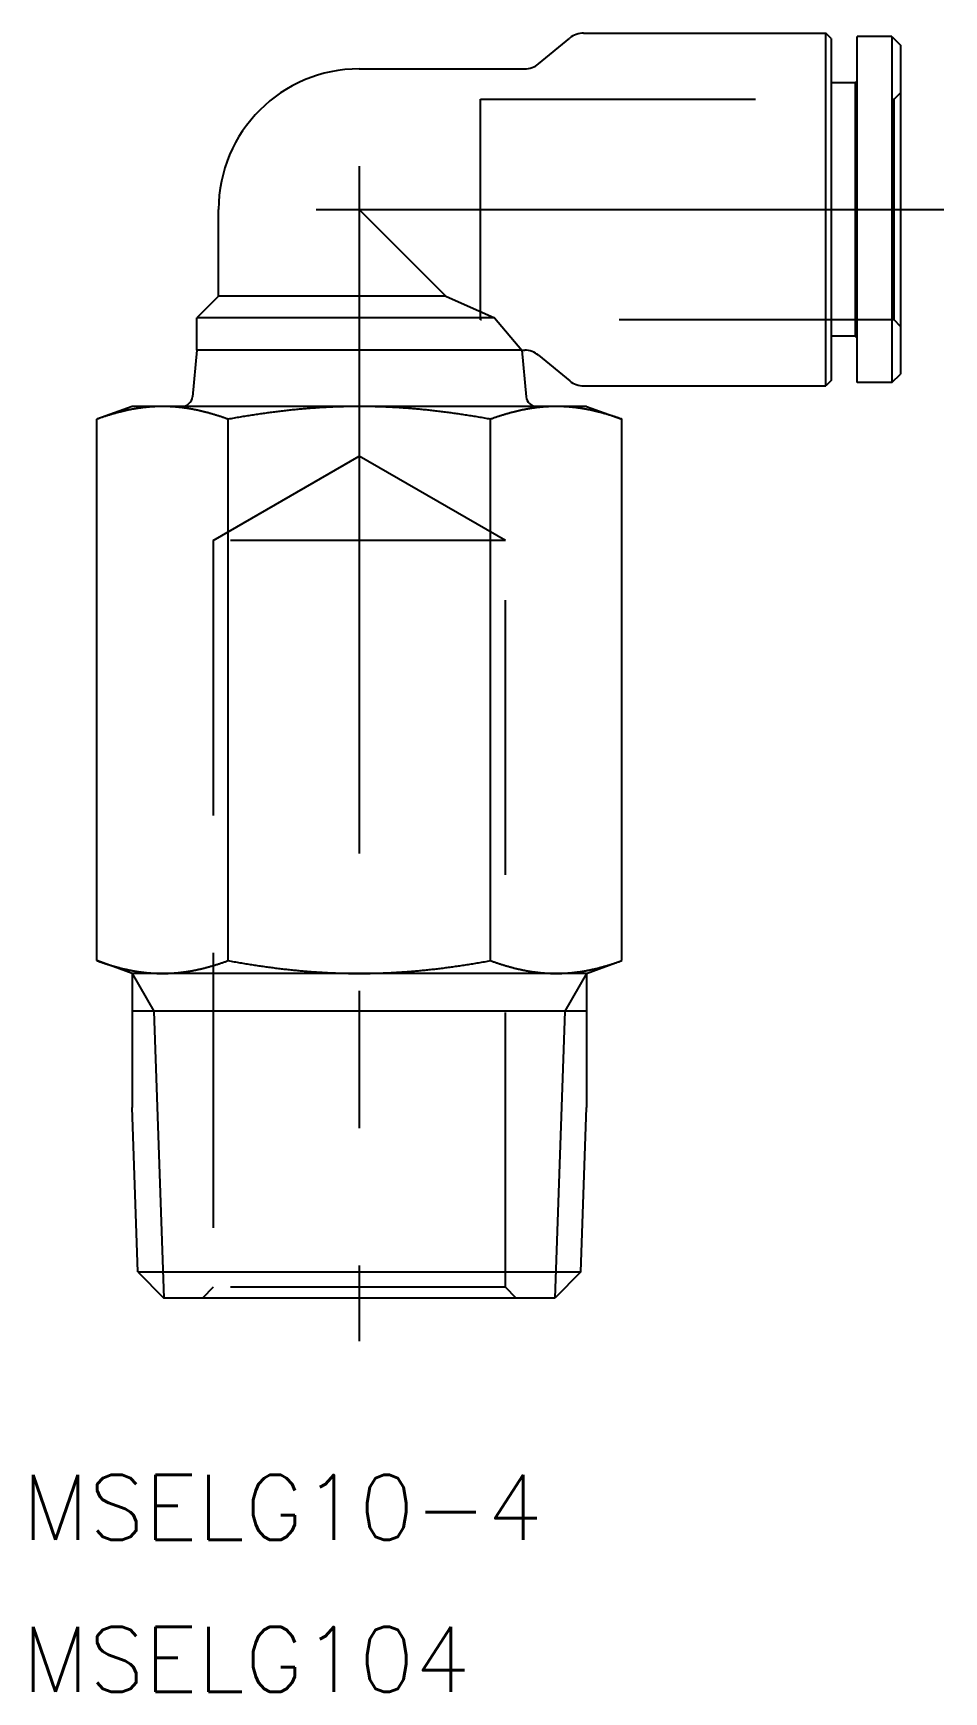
# Model space of a CAD drawing. Extents: x -15.1 to 71, y -18.2 to 60.5.
# Drawn here: x -15.1 to 27, y -18.2 to 58.5 of the extents above; entities that cross this region are included whole.
import ezdxf

# ---------------------------------------------------------------- set-up
doc = ezdxf.new("R2010")
doc.units = 0
doc.linetypes.add('CENTER', pattern=[50.8, 31.75, -6.35, 6.35, -6.35])
doc.linetypes.add('DASHED', pattern=[19.05, 12.7, -6.35])
doc.layers.get('0').update_dxf_attribs({"linetype": 'CONTINUOUS'})
doc.layers.add('CENTER', color=1, linetype='CENTER')
doc.styles.get("Standard").update_dxf_attribs({"font": 'txt.shx', "height": 3, "bigfont": 'bigfont.shx'})

msp = doc.modelspace()

# ---------------------------------------------------------------- linework, layer by layer
at = {"color": 7, "linetype": 'CONTINUOUS'}
for p, q in [((10.35926, 58.45), (21.55, 58.45)), ((21.55, 42.15), (21.55, 58.45)), ((21.8, 58.2), (21.55, 58.45)), ((23, 42.3), (23, 58.3)), ((24.6, 58.3), (23, 58.3)), ((24.6, 58.3), (24.6, 42.3)), ((24.6, 58.3), (25, 57.9)), ((8.277123, 57.028627), (9.722877, 58.221373)), ((21.8, 58.2), (21.8, 42.4)), ((25, 57.9), (25, 42.7)), ((0, 56.8), (7.64074, 56.8)), ((22.9, 56.15), (21.8, 56.15)), ((22.9, 56.15), (23, 56.25)), ((22.9, 56.15), (22.9, 44.45)), ((-6.5, 46.3), (-6.5, 50.3)), ((4, 46.3), (0, 50.3)), ((-6.5, 46.3), (-7.5, 45.3)), ((4, 46.3), (-6.5, 46.3)), ((4, 46.3), (6.244998, 45.3)), ((6.244998, 45.3), (-7.5, 45.3)), ((-7.5, 43.8), (-7.5, 45.3)), ((6.244998, 45.3), (7.5, 43.8)), ((-7.5, 43.8), (-7.706525, 41.652144)), ((7.5, 43.8), (-7.5, 43.8)), ((7.5, 43.8), (7.706525, 41.652144)), ((7.5, 43.8), (7.64074, 43.8)), ((22.9, 44.45), (21.8, 44.45)), ((22.9, 44.45), (23, 44.35)), ((8.277123, 43.571373), (9.722877, 42.378627)), ((21.8, 42.4), (21.55, 42.15)), ((24.6, 42.3), (23, 42.3)), ((24.6, 42.3), (25, 42.7)), ((10.35926, 42.15), (21.55, 42.15)), ((-10.5, 41.2), (-12.124356, 40.608783)), ((10.5, 41.2), (-10.5, 41.2)), ((10.5, 41.2), (12.124356, 40.608783)), ((-12.124356, 15.591217), (-12.124356, 40.608783)), ((-6.062178, 15.591217), (-6.062178, 40.608783)), ((6.062178, 15.591217), (6.062178, 40.608783)), ((12.124356, 15.591217), (12.124356, 40.608783)), ((-10.5, 15), (-12.124356, 15.591217)), ((10.5, 15), (12.124356, 15.591217)), ((10.5, 15), (-10.5, 15)), ((-10.5, 15), (-10.5, 8.804316)), ((10.5, 15), (10.5, 8.804316)), ((10.5, 13.256655), (-10.5, 13.256655)), ((-10.234593, 1.204046), (-10.5, 8.804316)), ((10.234593, 1.204046), (10.5, 8.804316)), ((-10.234593, 1.204046), (10.234593, 1.204046)), ((-10.234593, 1.204046), (-9.030547, 0)), ((10.234593, 1.204046), (9.030547, 0)), ((9.030547, 0), (-9.030547, 0))]:
    msp.add_line(p, q, dxfattribs=at)
at = {"color": 3, "linetype": 'DASHED'}
for p, q in [((5.6, 55.4), (24.7, 55.4)), ((5.6, 45.2), (5.6, 55.4)), ((24.7, 55.4), (25, 55.7)), ((24.7, 45.2), (24.7, 55.4)), ((24.7, 45.2), (5.6, 45.2)), ((25, 44.9), (24.7, 45.2)), ((-6.75, 35), (0, 38.897114)), ((6.75, 35), (0, 38.897114)), ((-6.75, 35), (-6.75, 0.5)), ((6.75, 35), (-6.75, 35)), ((6.75, 0.5), (6.75, 35)), ((-6.75, 0.5), (-7.25, 0)), ((6.75, 0.5), (-6.75, 0.5)), ((7.25, 0), (6.75, 0.5))]:
    msp.add_line(p, q, dxfattribs=at)
at = {"color": 3, "linetype": 'CONTINUOUS'}
for p, q in [((-10.5, 15), (-9.493479, 13.256655)), ((10.5, 15), (9.493479, 13.256655)), ((-9.493479, 13.256655), (-9.030547, 0)), ((9.493479, 13.256655), (9.030547, 0))]:
    msp.add_line(p, q, dxfattribs=at)
at = {"color": 7}
for points in [[(-9.09327, 41.2, 0), (-9.12439, 41.1999, 0), (-9.15548, 41.1997, 0), (-9.18654, 41.1994, 0), (-9.21757, 41.1989, 0), (-9.24858, 41.1983, 0), (-9.27956, 41.1976, 0), (-9.31051, 41.1967, 0), (-9.34145, 41.1957, 0), (-9.37236, 41.1946, 0), (-9.40326, 41.1933, 0), (-9.43413, 41.192, 0), (-9.46499, 41.1904, 0), (-9.49584, 41.1888, 0), (-9.52668, 41.187, 0), (-9.5575, 41.1851, 0), (-9.58832, 41.183, 0), (-9.61912, 41.1809, 0), (-9.64992, 41.1786, 0), (-9.68072, 41.1761, 0), (-9.71151, 41.1736, 0), (-9.7423, 41.1709, 0), (-9.7731, 41.1681, 0), (-9.80389, 41.1651, 0), (-9.83469, 41.1621, 0), (-9.86549, 41.1589, 0), (-9.89629, 41.1556, 0), (-9.92711, 41.1521, 0), (-9.95793, 41.1485, 0), (-9.98877, 41.1448, 0), (-10.0196, 41.141, 0), (-10.0505, 41.137, 0), (-10.0814, 41.1329, 0), (-10.1122, 41.1287, 0), (-10.1432, 41.1243, 0), (-10.1741, 41.1199, 0), (-10.205, 41.1152, 0), (-10.236, 41.1105, 0), (-10.267, 41.1057, 0), (-10.298, 41.1007, 0), (-10.3291, 41.0955, 0), (-10.3602, 41.0903, 0), (-10.3913, 41.0849, 0), (-10.4224, 41.0794, 0), (-10.4536, 41.0738, 0), (-10.4848, 41.068, 0), (-10.5161, 41.0621, 0), (-10.5474, 41.0561, 0), (-10.5787, 41.05, 0), (-10.61, 41.0437, 0), (-10.6415, 41.0373, 0), (-10.6729, 41.0308, 0), (-10.7044, 41.0241, 0), (-10.736, 41.0173, 0), (-10.7675, 41.0104, 0), (-10.7992, 41.0033, 0), (-10.8309, 40.9961, 0), (-10.8626, 40.9888, 0), (-10.8944, 40.9813, 0), (-10.9263, 40.9738, 0), (-10.9582, 40.966, 0), (-10.9902, 40.9582, 0), (-11.0222, 40.9502, 0), (-11.0543, 40.9421, 0), (-11.0865, 40.9338, 0), (-11.1187, 40.9254, 0), (-11.151, 40.9169, 0), (-11.1834, 40.9083, 0), (-11.2158, 40.8995, 0), (-11.2483, 40.8905, 0), (-11.2809, 40.8815, 0), (-11.3136, 40.8723, 0), (-11.3463, 40.8629, 0), (-11.3791, 40.8535, 0), (-11.412, 40.8438, 0), (-11.445, 40.8341, 0), (-11.478, 40.8242, 0), (-11.5112, 40.8142, 0), (-11.5444, 40.804, 0), (-11.5777, 40.7937, 0), (-11.6112, 40.7832, 0), (-11.6447, 40.7726, 0), (-11.6783, 40.7619, 0), (-11.7119, 40.751, 0), (-11.7457, 40.7399, 0), (-11.7796, 40.7288, 0), (-11.8136, 40.7174, 0), (-11.8477, 40.706, 0), (-11.8819, 40.6943, 0), (-11.9162, 40.6826, 0), (-11.9506, 40.6706, 0), (-11.9851, 40.6586, 0), (-12.0198, 40.6464, 0), (-12.0545, 40.634, 0), (-12.0894, 40.6215, 0), (-12.1244, 40.6088, 0)], [(-6.06218, 40.6088, 0), (-6.09716, 40.6215, 0), (-6.13202, 40.634, 0), (-6.16677, 40.6464, 0), (-6.2014, 40.6586, 0), (-6.23592, 40.6706, 0), (-6.27033, 40.6826, 0), (-6.30463, 40.6943, 0), (-6.33883, 40.706, 0), (-6.37292, 40.7174, 0), (-6.40691, 40.7288, 0), (-6.4408, 40.7399, 0), (-6.47459, 40.751, 0), (-6.50828, 40.7619, 0), (-6.54188, 40.7726, 0), (-6.57538, 40.7832, 0), (-6.60879, 40.7937, 0), (-6.64211, 40.804, 0), (-6.67534, 40.8142, 0), (-6.70848, 40.8242, 0), (-6.74154, 40.8341, 0), (-6.77452, 40.8438, 0), (-6.80741, 40.8535, 0), (-6.84022, 40.8629, 0), (-6.87296, 40.8723, 0), (-6.90562, 40.8815, 0), (-6.9382, 40.8905, 0), (-6.97071, 40.8995, 0), (-7.00314, 40.9083, 0), (-7.03551, 40.9169, 0), (-7.06781, 40.9254, 0), (-7.10004, 40.9338, 0), (-7.1322, 40.9421, 0), (-7.1643, 40.9502, 0), (-7.19634, 40.9582, 0), (-7.22832, 40.966, 0), (-7.26024, 40.9738, 0), (-7.29209, 40.9813, 0), (-7.3239, 40.9888, 0), (-7.35565, 40.9961, 0), (-7.38734, 41.0033, 0), (-7.41899, 41.0104, 0), (-7.45058, 41.0173, 0), (-7.48213, 41.0241, 0), (-7.51362, 41.0308, 0), (-7.54508, 41.0373, 0), (-7.57649, 41.0437, 0), (-7.60785, 41.05, 0), (-7.63918, 41.0561, 0), (-7.67046, 41.0621, 0), (-7.70171, 41.068, 0), (-7.73292, 41.0738, 0), (-7.7641, 41.0794, 0), (-7.79525, 41.0849, 0), (-7.82636, 41.0903, 0), (-7.85744, 41.0955, 0), (-7.88849, 41.1007, 0), (-7.91952, 41.1057, 0), (-7.95052, 41.1105, 0), (-7.98149, 41.1152, 0), (-8.01244, 41.1199, 0), (-8.04338, 41.1243, 0), (-8.07429, 41.1287, 0), (-8.10518, 41.1329, 0), (-8.13606, 41.137, 0), (-8.16692, 41.141, 0), (-8.19776, 41.1448, 0), (-8.2286, 41.1485, 0), (-8.25942, 41.1521, 0), (-8.29024, 41.1556, 0), (-8.32105, 41.1589, 0), (-8.35185, 41.1621, 0), (-8.38264, 41.1651, 0), (-8.41344, 41.1681, 0), (-8.44423, 41.1709, 0), (-8.47502, 41.1736, 0), (-8.50581, 41.1761, 0), (-8.53661, 41.1786, 0), (-8.56741, 41.1809, 0), (-8.59822, 41.183, 0), (-8.62903, 41.1851, 0), (-8.65986, 41.187, 0), (-8.69069, 41.1888, 0), (-8.72154, 41.1904, 0), (-8.7524, 41.192, 0), (-8.78328, 41.1933, 0), (-8.81417, 41.1946, 0), (-8.84509, 41.1957, 0), (-8.87602, 41.1967, 0), (-8.90698, 41.1976, 0), (-8.93796, 41.1983, 0), (-8.96896, 41.1989, 0), (-8.99999, 41.1994, 0), (-9.03105, 41.1997, 0), (-9.06214, 41.1999, 0), (-9.09327, 41.2, 0)], [(0, 41.2, 0), (-0.062246, 41.1999, 0), (-0.124428, 41.1997, 0), (-0.186549, 41.1994, 0), (-0.248613, 41.1989, 0), (-0.310623, 41.1983, 0), (-0.372582, 41.1976, 0), (-0.434494, 41.1967, 0), (-0.496361, 41.1957, 0), (-0.558188, 41.1946, 0), (-0.619977, 41.1933, 0), (-0.681731, 41.192, 0), (-0.743454, 41.1904, 0), (-0.805149, 41.1888, 0), (-0.866819, 41.187, 0), (-0.928467, 41.1851, 0), (-0.990097, 41.183, 0), (-1.05171, 41.1809, 0), (-1.11331, 41.1786, 0), (-1.17491, 41.1761, 0), (-1.23649, 41.1736, 0), (-1.29808, 41.1709, 0), (-1.35966, 41.1681, 0), (-1.42125, 41.1651, 0), (-1.48284, 41.1621, 0), (-1.54444, 41.1589, 0), (-1.60606, 41.1556, 0), (-1.66769, 41.1521, 0), (-1.72933, 41.1485, 0), (-1.791, 41.1448, 0), (-1.8527, 41.141, 0), (-1.91442, 41.137, 0), (-1.97617, 41.1329, 0), (-2.03796, 41.1287, 0), (-2.09978, 41.1243, 0), (-2.16164, 41.1199, 0), (-2.22355, 41.1152, 0), (-2.2855, 41.1105, 0), (-2.3475, 41.1057, 0), (-2.40955, 41.1007, 0), (-2.47166, 41.0955, 0), (-2.53382, 41.0903, 0), (-2.59604, 41.0849, 0), (-2.65833, 41.0794, 0), (-2.72068, 41.0738, 0), (-2.78311, 41.068, 0), (-2.8456, 41.0621, 0), (-2.90818, 41.0561, 0), (-2.97083, 41.05, 0), (-3.03356, 41.0437, 0), (-3.09638, 41.0373, 0), (-3.15929, 41.0308, 0), (-3.22228, 41.0241, 0), (-3.28537, 41.0173, 0), (-3.34856, 41.0104, 0), (-3.41185, 41.0033, 0), (-3.47524, 40.9961, 0), (-3.53874, 40.9888, 0), (-3.60234, 40.9813, 0), (-3.66606, 40.9738, 0), (-3.7299, 40.966, 0), (-3.79385, 40.9582, 0), (-3.85793, 40.9502, 0), (-3.92213, 40.9421, 0), (-3.98646, 40.9338, 0), (-4.05092, 40.9254, 0), (-4.11551, 40.9169, 0), (-4.18024, 40.9083, 0), (-4.24512, 40.8995, 0), (-4.31013, 40.8905, 0), (-4.3753, 40.8815, 0), (-4.44061, 40.8723, 0), (-4.50608, 40.8629, 0), (-4.57171, 40.8535, 0), (-4.6375, 40.8438, 0), (-4.70345, 40.8341, 0), (-4.76957, 40.8242, 0), (-4.83586, 40.8142, 0), (-4.90232, 40.804, 0), (-4.96896, 40.7937, 0), (-5.03578, 40.7832, 0), (-5.10278, 40.7726, 0), (-5.16998, 40.7619, 0), (-5.23736, 40.751, 0), (-5.30494, 40.7399, 0), (-5.37271, 40.7288, 0), (-5.44069, 40.7174, 0), (-5.50888, 40.706, 0), (-5.57727, 40.6943, 0), (-5.64587, 40.6826, 0), (-5.7147, 40.6706, 0), (-5.78374, 40.6586, 0), (-5.853, 40.6464, 0), (-5.9225, 40.634, 0), (-5.99222, 40.6215, 0), (-6.06218, 40.6088, 0)], [(6.06218, 40.6088, 0), (5.99222, 40.6215, 0), (5.9225, 40.634, 0), (5.853, 40.6464, 0), (5.78374, 40.6586, 0), (5.7147, 40.6706, 0), (5.64587, 40.6826, 0), (5.57727, 40.6943, 0), (5.50888, 40.706, 0), (5.44069, 40.7174, 0), (5.37271, 40.7288, 0), (5.30494, 40.7399, 0), (5.23736, 40.751, 0), (5.16998, 40.7619, 0), (5.10278, 40.7726, 0), (5.03578, 40.7832, 0), (4.96896, 40.7937, 0), (4.90232, 40.804, 0), (4.83586, 40.8142, 0), (4.76957, 40.8242, 0), (4.70345, 40.8341, 0), (4.6375, 40.8438, 0), (4.57171, 40.8535, 0), (4.50608, 40.8629, 0), (4.44061, 40.8723, 0), (4.3753, 40.8815, 0), (4.31013, 40.8905, 0), (4.24512, 40.8995, 0), (4.18024, 40.9083, 0), (4.11551, 40.9169, 0), (4.05092, 40.9254, 0), (3.98646, 40.9338, 0), (3.92213, 40.9421, 0), (3.85793, 40.9502, 0), (3.79385, 40.9582, 0), (3.7299, 40.966, 0), (3.66606, 40.9738, 0), (3.60234, 40.9813, 0), (3.53874, 40.9888, 0), (3.47524, 40.9961, 0), (3.41185, 41.0033, 0), (3.34856, 41.0104, 0), (3.28537, 41.0173, 0), (3.22228, 41.0241, 0), (3.15929, 41.0308, 0), (3.09638, 41.0373, 0), (3.03356, 41.0437, 0), (2.97083, 41.05, 0), (2.90818, 41.0561, 0), (2.8456, 41.0621, 0), (2.78311, 41.068, 0), (2.72068, 41.0738, 0), (2.65833, 41.0794, 0), (2.59604, 41.0849, 0), (2.53382, 41.0903, 0), (2.47166, 41.0955, 0), (2.40955, 41.1007, 0), (2.3475, 41.1057, 0), (2.2855, 41.1105, 0), (2.22355, 41.1152, 0), (2.16164, 41.1199, 0), (2.09978, 41.1243, 0), (2.03796, 41.1287, 0), (1.97617, 41.1329, 0), (1.91442, 41.137, 0), (1.8527, 41.141, 0), (1.791, 41.1448, 0), (1.72933, 41.1485, 0), (1.66769, 41.1521, 0), (1.60606, 41.1556, 0), (1.54444, 41.1589, 0), (1.48284, 41.1621, 0), (1.42125, 41.1651, 0), (1.35966, 41.1681, 0), (1.29808, 41.1709, 0), (1.23649, 41.1736, 0), (1.17491, 41.1761, 0), (1.11331, 41.1786, 0), (1.05171, 41.1809, 0), (0.990097, 41.183, 0), (0.928467, 41.1851, 0), (0.866819, 41.187, 0), (0.805149, 41.1888, 0), (0.743454, 41.1904, 0), (0.681731, 41.192, 0), (0.619977, 41.1933, 0), (0.558188, 41.1946, 0), (0.496361, 41.1957, 0), (0.434494, 41.1967, 0), (0.372582, 41.1976, 0), (0.310623, 41.1983, 0), (0.248613, 41.1989, 0), (0.186549, 41.1994, 0), (0.124428, 41.1997, 0), (0.062246, 41.1999, 0), (0, 41.2, 0)], [(9.09327, 41.2, 0), (9.06214, 41.1999, 0), (9.03105, 41.1997, 0), (8.99999, 41.1994, 0), (8.96896, 41.1989, 0), (8.93796, 41.1983, 0), (8.90698, 41.1976, 0), (8.87602, 41.1967, 0), (8.84509, 41.1957, 0), (8.81417, 41.1946, 0), (8.78328, 41.1933, 0), (8.7524, 41.192, 0), (8.72154, 41.1904, 0), (8.69069, 41.1888, 0), (8.65986, 41.187, 0), (8.62903, 41.1851, 0), (8.59822, 41.183, 0), (8.56741, 41.1809, 0), (8.53661, 41.1786, 0), (8.50581, 41.1761, 0), (8.47502, 41.1736, 0), (8.44423, 41.1709, 0), (8.41344, 41.1681, 0), (8.38264, 41.1651, 0), (8.35185, 41.1621, 0), (8.32105, 41.1589, 0), (8.29024, 41.1556, 0), (8.25942, 41.1521, 0), (8.2286, 41.1485, 0), (8.19776, 41.1448, 0), (8.16692, 41.141, 0), (8.13606, 41.137, 0), (8.10518, 41.1329, 0), (8.07429, 41.1287, 0), (8.04338, 41.1243, 0), (8.01244, 41.1199, 0), (7.98149, 41.1152, 0), (7.95052, 41.1105, 0), (7.91952, 41.1057, 0), (7.88849, 41.1007, 0), (7.85744, 41.0955, 0), (7.82636, 41.0903, 0), (7.79525, 41.0849, 0), (7.7641, 41.0794, 0), (7.73292, 41.0738, 0), (7.70171, 41.068, 0), (7.67046, 41.0621, 0), (7.63918, 41.0561, 0), (7.60785, 41.05, 0), (7.57649, 41.0437, 0), (7.54508, 41.0373, 0), (7.51362, 41.0308, 0), (7.48213, 41.0241, 0), (7.45058, 41.0173, 0), (7.41899, 41.0104, 0), (7.38734, 41.0033, 0), (7.35565, 40.9961, 0), (7.3239, 40.9888, 0), (7.29209, 40.9813, 0), (7.26024, 40.9738, 0), (7.22832, 40.966, 0), (7.19634, 40.9582, 0), (7.1643, 40.9502, 0), (7.1322, 40.9421, 0), (7.10004, 40.9338, 0), (7.06781, 40.9254, 0), (7.03551, 40.9169, 0), (7.00314, 40.9083, 0), (6.97071, 40.8995, 0), (6.9382, 40.8905, 0), (6.90562, 40.8815, 0), (6.87296, 40.8723, 0), (6.84022, 40.8629, 0), (6.80741, 40.8535, 0), (6.77452, 40.8438, 0), (6.74154, 40.8341, 0), (6.70848, 40.8242, 0), (6.67534, 40.8142, 0), (6.64211, 40.804, 0), (6.60879, 40.7937, 0), (6.57538, 40.7832, 0), (6.54188, 40.7726, 0), (6.50828, 40.7619, 0), (6.47459, 40.751, 0), (6.4408, 40.7399, 0), (6.40691, 40.7288, 0), (6.37292, 40.7174, 0), (6.33883, 40.706, 0), (6.30463, 40.6943, 0), (6.27033, 40.6826, 0), (6.23592, 40.6706, 0), (6.2014, 40.6586, 0), (6.16677, 40.6464, 0), (6.13202, 40.634, 0), (6.09716, 40.6215, 0), (6.06218, 40.6088, 0)], [(12.1244, 40.6088, 0), (12.0894, 40.6215, 0), (12.0545, 40.634, 0), (12.0198, 40.6464, 0), (11.9851, 40.6586, 0), (11.9506, 40.6706, 0), (11.9162, 40.6826, 0), (11.8819, 40.6943, 0), (11.8477, 40.706, 0), (11.8136, 40.7174, 0), (11.7796, 40.7288, 0), (11.7457, 40.7399, 0), (11.7119, 40.751, 0), (11.6783, 40.7619, 0), (11.6447, 40.7726, 0), (11.6112, 40.7832, 0), (11.5777, 40.7937, 0), (11.5444, 40.804, 0), (11.5112, 40.8142, 0), (11.478, 40.8242, 0), (11.445, 40.8341, 0), (11.412, 40.8438, 0), (11.3791, 40.8535, 0), (11.3463, 40.8629, 0), (11.3136, 40.8723, 0), (11.2809, 40.8815, 0), (11.2483, 40.8905, 0), (11.2158, 40.8995, 0), (11.1834, 40.9083, 0), (11.151, 40.9169, 0), (11.1187, 40.9254, 0), (11.0865, 40.9338, 0), (11.0543, 40.9421, 0), (11.0222, 40.9502, 0), (10.9902, 40.9582, 0), (10.9582, 40.966, 0), (10.9263, 40.9738, 0), (10.8944, 40.9813, 0), (10.8626, 40.9888, 0), (10.8309, 40.9961, 0), (10.7992, 41.0033, 0), (10.7675, 41.0104, 0), (10.736, 41.0173, 0), (10.7044, 41.0241, 0), (10.6729, 41.0308, 0), (10.6415, 41.0373, 0), (10.61, 41.0437, 0), (10.5787, 41.05, 0), (10.5474, 41.0561, 0), (10.5161, 41.0621, 0), (10.4848, 41.068, 0), (10.4536, 41.0738, 0), (10.4224, 41.0794, 0), (10.3913, 41.0849, 0), (10.3602, 41.0903, 0), (10.3291, 41.0955, 0), (10.298, 41.1007, 0), (10.267, 41.1057, 0), (10.236, 41.1105, 0), (10.205, 41.1152, 0), (10.1741, 41.1199, 0), (10.1432, 41.1243, 0), (10.1122, 41.1287, 0), (10.0814, 41.1329, 0), (10.0505, 41.137, 0), (10.0196, 41.141, 0), (9.98877, 41.1448, 0), (9.95793, 41.1485, 0), (9.92711, 41.1521, 0), (9.89629, 41.1556, 0), (9.86549, 41.1589, 0), (9.83469, 41.1621, 0), (9.80389, 41.1651, 0), (9.7731, 41.1681, 0), (9.7423, 41.1709, 0), (9.71151, 41.1736, 0), (9.68072, 41.1761, 0), (9.64992, 41.1786, 0), (9.61912, 41.1809, 0), (9.58832, 41.183, 0), (9.5575, 41.1851, 0), (9.52668, 41.187, 0), (9.49584, 41.1888, 0), (9.46499, 41.1904, 0), (9.43413, 41.192, 0), (9.40326, 41.1933, 0), (9.37236, 41.1946, 0), (9.34145, 41.1957, 0), (9.31051, 41.1967, 0), (9.27956, 41.1976, 0), (9.24858, 41.1983, 0), (9.21757, 41.1989, 0), (9.18654, 41.1994, 0), (9.15548, 41.1997, 0), (9.12439, 41.1999, 0), (9.09327, 41.2, 0)], [(-12.1244, 15.5912, 0), (-12.0896, 15.5786, 0), (-12.055, 15.5662, 0), (-12.0205, 15.5539, 0), (-11.9861, 15.5418, 0), (-11.9518, 15.5298, 0), (-11.9176, 15.5179, 0), (-11.8835, 15.5062, 0), (-11.8495, 15.4947, 0), (-11.8156, 15.4832, 0), (-11.7818, 15.472, 0), (-11.7481, 15.4608, 0), (-11.7145, 15.4499, 0), (-11.6809, 15.439, 0), (-11.6475, 15.4283, 0), (-11.6142, 15.4177, 0), (-11.5809, 15.4073, 0), (-11.5477, 15.397, 0), (-11.5146, 15.3869, 0), (-11.4816, 15.3769, 0), (-11.4487, 15.367, 0), (-11.4159, 15.3573, 0), (-11.3831, 15.3477, 0), (-11.3504, 15.3382, 0), (-11.3178, 15.3289, 0), (-11.2852, 15.3197, 0), (-11.2527, 15.3107, 0), (-11.2203, 15.3017, 0), (-11.188, 15.293, 0), (-11.1557, 15.2843, 0), (-11.1235, 15.2758, 0), (-11.0913, 15.2674, 0), (-11.0592, 15.2592, 0), (-11.0272, 15.251, 0), (-10.9952, 15.243, 0), (-10.9633, 15.2352, 0), (-10.9314, 15.2275, 0), (-10.8996, 15.2199, 0), (-10.8678, 15.2124, 0), (-10.8361, 15.2051, 0), (-10.8044, 15.1979, 0), (-10.7728, 15.1908, 0), (-10.7412, 15.1839, 0), (-10.7097, 15.177, 0), (-10.6782, 15.1704, 0), (-10.6468, 15.1638, 0), (-10.6154, 15.1574, 0), (-10.584, 15.1511, 0), (-10.5527, 15.1449, 0), (-10.5214, 15.1389, 0), (-10.4901, 15.133, 0), (-10.4589, 15.1272, 0), (-10.4277, 15.1215, 0), (-10.3965, 15.116, 0), (-10.3654, 15.1106, 0), (-10.3342, 15.1053, 0), (-10.3031, 15.1002, 0), (-10.2721, 15.0952, 0), (-10.241, 15.0903, 0), (-10.21, 15.0855, 0), (-10.179, 15.0809, 0), (-10.148, 15.0764, 0), (-10.117, 15.072, 0), (-10.086, 15.0677, 0), (-10.0551, 15.0636, 0), (-10.0242, 15.0596, 0), (-9.99322, 15.0557, 0), (-9.96229, 15.052, 0), (-9.93138, 15.0484, 0), (-9.90046, 15.0449, 0), (-9.86955, 15.0416, 0), (-9.83864, 15.0383, 0), (-9.80773, 15.0352, 0), (-9.77683, 15.0323, 0), (-9.74591, 15.0294, 0), (-9.715, 15.0267, 0), (-9.68407, 15.0241, 0), (-9.65314, 15.0217, 0), (-9.6222, 15.0193, 0), (-9.59125, 15.0172, 0), (-9.56029, 15.0151, 0), (-9.52931, 15.0132, 0), (-9.49832, 15.0114, 0), (-9.46731, 15.0097, 0), (-9.43628, 15.0081, 0), (-9.40524, 15.0067, 0), (-9.37417, 15.0055, 0), (-9.34307, 15.0043, 0), (-9.31195, 15.0033, 0), (-9.28081, 15.0024, 0), (-9.24963, 15.0017, 0), (-9.21843, 15.0011, 0), (-9.18719, 15.0006, 0), (-9.15592, 15.0003, 0), (-9.12461, 15.0001, 0), (-9.09327, 15, 0)], [(-9.09327, 15, 0), (-9.06192, 15.0001, 0), (-9.03062, 15.0003, 0), (-8.99934, 15.0006, 0), (-8.96811, 15.0011, 0), (-8.9369, 15.0017, 0), (-8.90573, 15.0024, 0), (-8.87458, 15.0033, 0), (-8.84346, 15.0043, 0), (-8.81237, 15.0055, 0), (-8.7813, 15.0067, 0), (-8.75025, 15.0081, 0), (-8.71922, 15.0097, 0), (-8.68821, 15.0114, 0), (-8.65722, 15.0132, 0), (-8.62624, 15.0151, 0), (-8.59528, 15.0172, 0), (-8.56433, 15.0193, 0), (-8.53339, 15.0217, 0), (-8.50246, 15.0241, 0), (-8.47154, 15.0267, 0), (-8.44062, 15.0294, 0), (-8.40971, 15.0323, 0), (-8.3788, 15.0352, 0), (-8.34789, 15.0383, 0), (-8.31698, 15.0416, 0), (-8.28607, 15.0449, 0), (-8.25516, 15.0484, 0), (-8.22424, 15.052, 0), (-8.19332, 15.0557, 0), (-8.16238, 15.0596, 0), (-8.13144, 15.0636, 0), (-8.10049, 15.0677, 0), (-8.06952, 15.072, 0), (-8.03854, 15.0764, 0), (-8.00755, 15.0809, 0), (-7.97654, 15.0855, 0), (-7.94551, 15.0903, 0), (-7.91446, 15.0952, 0), (-7.88339, 15.1002, 0), (-7.85229, 15.1053, 0), (-7.82117, 15.1106, 0), (-7.79003, 15.116, 0), (-7.75886, 15.1215, 0), (-7.72765, 15.1272, 0), (-7.69642, 15.133, 0), (-7.66516, 15.1389, 0), (-7.63386, 15.1449, 0), (-7.60253, 15.1511, 0), (-7.57116, 15.1574, 0), (-7.53976, 15.1638, 0), (-7.50831, 15.1704, 0), (-7.47682, 15.177, 0), (-7.44529, 15.1839, 0), (-7.41372, 15.1908, 0), (-7.3821, 15.1979, 0), (-7.35044, 15.2051, 0), (-7.31872, 15.2124, 0), (-7.28696, 15.2199, 0), (-7.25514, 15.2275, 0), (-7.22327, 15.2352, 0), (-7.19135, 15.243, 0), (-7.15937, 15.251, 0), (-7.12733, 15.2592, 0), (-7.09524, 15.2674, 0), (-7.06308, 15.2758, 0), (-7.03086, 15.2843, 0), (-6.99858, 15.293, 0), (-6.96623, 15.3017, 0), (-6.93381, 15.3107, 0), (-6.90133, 15.3197, 0), (-6.86877, 15.3289, 0), (-6.83615, 15.3382, 0), (-6.80345, 15.3477, 0), (-6.77067, 15.3573, 0), (-6.73782, 15.367, 0), (-6.70489, 15.3769, 0), (-6.67188, 15.3869, 0), (-6.63879, 15.397, 0), (-6.60562, 15.4073, 0), (-6.57236, 15.4177, 0), (-6.53902, 15.4283, 0), (-6.50559, 15.439, 0), (-6.47206, 15.4499, 0), (-6.43845, 15.4608, 0), (-6.40474, 15.472, 0), (-6.37094, 15.4832, 0), (-6.33705, 15.4947, 0), (-6.30305, 15.5062, 0), (-6.26895, 15.5179, 0), (-6.23476, 15.5298, 0), (-6.20045, 15.5418, 0), (-6.16605, 15.5539, 0), (-6.13153, 15.5662, 0), (-6.09691, 15.5786, 0), (-6.06218, 15.5912, 0)], [(-6.06218, 15.5912, 0), (-5.99271, 15.5786, 0), (-5.92347, 15.5662, 0), (-5.85444, 15.5539, 0), (-5.78563, 15.5418, 0), (-5.71702, 15.5298, 0), (-5.64863, 15.5179, 0), (-5.58044, 15.5062, 0), (-5.51244, 15.4947, 0), (-5.44465, 15.4832, 0), (-5.37705, 15.472, 0), (-5.30963, 15.4608, 0), (-5.24241, 15.4499, 0), (-5.17536, 15.439, 0), (-5.1085, 15.4283, 0), (-5.04181, 15.4177, 0), (-4.97529, 15.4073, 0), (-4.90894, 15.397, 0), (-4.84276, 15.3869, 0), (-4.77675, 15.3769, 0), (-4.71089, 15.367, 0), (-4.64519, 15.3573, 0), (-4.57964, 15.3477, 0), (-4.51424, 15.3382, 0), (-4.44899, 15.3289, 0), (-4.38388, 15.3197, 0), (-4.31891, 15.3107, 0), (-4.25408, 15.3017, 0), (-4.18938, 15.293, 0), (-4.12481, 15.2843, 0), (-4.06038, 15.2758, 0), (-3.99606, 15.2674, 0), (-3.93187, 15.2592, 0), (-3.86779, 15.251, 0), (-3.80384, 15.243, 0), (-3.73999, 15.2352, 0), (-3.67625, 15.2275, 0), (-3.61262, 15.2199, 0), (-3.54909, 15.2124, 0), (-3.48566, 15.2051, 0), (-3.42233, 15.1979, 0), (-3.35909, 15.1908, 0), (-3.29595, 15.1839, 0), (-3.23289, 15.177, 0), (-3.16992, 15.1704, 0), (-3.10702, 15.1638, 0), (-3.04421, 15.1574, 0), (-2.98147, 15.1511, 0), (-2.91881, 15.1449, 0), (-2.85622, 15.1389, 0), (-2.79369, 15.133, 0), (-2.73122, 15.1272, 0), (-2.66882, 15.1215, 0), (-2.60648, 15.116, 0), (-2.54419, 15.1106, 0), (-2.48195, 15.1053, 0), (-2.41976, 15.1002, 0), (-2.35762, 15.0952, 0), (-2.29552, 15.0903, 0), (-2.23346, 15.0855, 0), (-2.17143, 15.0809, 0), (-2.10945, 15.0764, 0), (-2.04749, 15.072, 0), (-1.98556, 15.0677, 0), (-1.92365, 15.0636, 0), (-1.86177, 15.0596, 0), (-1.7999, 15.0557, 0), (-1.73805, 15.052, 0), (-1.67622, 15.0484, 0), (-1.61439, 15.0449, 0), (-1.55257, 15.0416, 0), (-1.49075, 15.0383, 0), (-1.42894, 15.0352, 0), (-1.36712, 15.0323, 0), (-1.30529, 15.0294, 0), (-1.24346, 15.0267, 0), (-1.18161, 15.0241, 0), (-1.11975, 15.0217, 0), (-1.05787, 15.0193, 0), (-0.995973, 15.0172, 0), (-0.934048, 15.0151, 0), (-0.872095, 15.0132, 0), (-0.81011, 15.0114, 0), (-0.748092, 15.0097, 0), (-0.686036, 15.0081, 0), (-0.623939, 15.0067, 0), (-0.561799, 15.0055, 0), (-0.499611, 15.0043, 0), (-0.437372, 15.0033, 0), (-0.375079, 15.0024, 0), (-0.312729, 15.0017, 0), (-0.250318, 15.0011, 0), (-0.187844, 15.0006, 0), (-0.125301, 15.0003, 0), (-0.062688, 15.0001, 0), (0, 15, 0)], [(0, 15, 0), (0.062688, 15.0001, 0), (0.125301, 15.0003, 0), (0.187844, 15.0006, 0), (0.250318, 15.0011, 0), (0.312729, 15.0017, 0), (0.375079, 15.0024, 0), (0.437372, 15.0033, 0), (0.499611, 15.0043, 0), (0.561799, 15.0055, 0), (0.623939, 15.0067, 0), (0.686036, 15.0081, 0), (0.748092, 15.0097, 0), (0.81011, 15.0114, 0), (0.872095, 15.0132, 0), (0.934048, 15.0151, 0), (0.995973, 15.0172, 0), (1.05787, 15.0193, 0), (1.11975, 15.0217, 0), (1.18161, 15.0241, 0), (1.24346, 15.0267, 0), (1.30529, 15.0294, 0), (1.36712, 15.0323, 0), (1.42894, 15.0352, 0), (1.49075, 15.0383, 0), (1.55257, 15.0416, 0), (1.61439, 15.0449, 0), (1.67622, 15.0484, 0), (1.73805, 15.052, 0), (1.7999, 15.0557, 0), (1.86177, 15.0596, 0), (1.92365, 15.0636, 0), (1.98556, 15.0677, 0), (2.04749, 15.072, 0), (2.10945, 15.0764, 0), (2.17143, 15.0809, 0), (2.23346, 15.0855, 0), (2.29552, 15.0903, 0), (2.35762, 15.0952, 0), (2.41976, 15.1002, 0), (2.48195, 15.1053, 0), (2.54419, 15.1106, 0), (2.60648, 15.116, 0), (2.66882, 15.1215, 0), (2.73122, 15.1272, 0), (2.79369, 15.133, 0), (2.85622, 15.1389, 0), (2.91881, 15.1449, 0), (2.98147, 15.1511, 0), (3.04421, 15.1574, 0), (3.10702, 15.1638, 0), (3.16992, 15.1704, 0), (3.23289, 15.177, 0), (3.29595, 15.1839, 0), (3.35909, 15.1908, 0), (3.42233, 15.1979, 0), (3.48566, 15.2051, 0), (3.54909, 15.2124, 0), (3.61262, 15.2199, 0), (3.67625, 15.2275, 0), (3.73999, 15.2352, 0), (3.80384, 15.243, 0), (3.86779, 15.251, 0), (3.93187, 15.2592, 0), (3.99606, 15.2674, 0), (4.06038, 15.2758, 0), (4.12481, 15.2843, 0), (4.18938, 15.293, 0), (4.25408, 15.3017, 0), (4.31891, 15.3107, 0), (4.38388, 15.3197, 0), (4.44899, 15.3289, 0), (4.51424, 15.3382, 0), (4.57964, 15.3477, 0), (4.64519, 15.3573, 0), (4.71089, 15.367, 0), (4.77675, 15.3769, 0), (4.84276, 15.3869, 0), (4.90894, 15.397, 0), (4.97529, 15.4073, 0), (5.04181, 15.4177, 0), (5.1085, 15.4283, 0), (5.17536, 15.439, 0), (5.24241, 15.4499, 0), (5.30963, 15.4608, 0), (5.37705, 15.472, 0), (5.44465, 15.4832, 0), (5.51244, 15.4947, 0), (5.58044, 15.5062, 0), (5.64863, 15.5179, 0), (5.71702, 15.5298, 0), (5.78563, 15.5418, 0), (5.85444, 15.5539, 0), (5.92347, 15.5662, 0), (5.99271, 15.5786, 0), (6.06218, 15.5912, 0)], [(6.06218, 15.5912, 0), (6.09691, 15.5786, 0), (6.13153, 15.5662, 0), (6.16605, 15.5539, 0), (6.20045, 15.5418, 0), (6.23476, 15.5298, 0), (6.26895, 15.5179, 0), (6.30305, 15.5062, 0), (6.33705, 15.4947, 0), (6.37094, 15.4832, 0), (6.40474, 15.472, 0), (6.43845, 15.4608, 0), (6.47206, 15.4499, 0), (6.50559, 15.439, 0), (6.53902, 15.4283, 0), (6.57236, 15.4177, 0), (6.60562, 15.4073, 0), (6.63879, 15.397, 0), (6.67188, 15.3869, 0), (6.70489, 15.3769, 0), (6.73782, 15.367, 0), (6.77067, 15.3573, 0), (6.80345, 15.3477, 0), (6.83615, 15.3382, 0), (6.86877, 15.3289, 0), (6.90133, 15.3197, 0), (6.93381, 15.3107, 0), (6.96623, 15.3017, 0), (6.99858, 15.293, 0), (7.03086, 15.2843, 0), (7.06308, 15.2758, 0), (7.09524, 15.2674, 0), (7.12733, 15.2592, 0), (7.15937, 15.251, 0), (7.19135, 15.243, 0), (7.22327, 15.2352, 0), (7.25514, 15.2275, 0), (7.28696, 15.2199, 0), (7.31872, 15.2124, 0), (7.35044, 15.2051, 0), (7.3821, 15.1979, 0), (7.41372, 15.1908, 0), (7.44529, 15.1839, 0), (7.47682, 15.177, 0), (7.50831, 15.1704, 0), (7.53976, 15.1638, 0), (7.57116, 15.1574, 0), (7.60253, 15.1511, 0), (7.63386, 15.1449, 0), (7.66516, 15.1389, 0), (7.69642, 15.133, 0), (7.72765, 15.1272, 0), (7.75886, 15.1215, 0), (7.79003, 15.116, 0), (7.82117, 15.1106, 0), (7.85229, 15.1053, 0), (7.88339, 15.1002, 0), (7.91446, 15.0952, 0), (7.94551, 15.0903, 0), (7.97654, 15.0855, 0), (8.00755, 15.0809, 0), (8.03854, 15.0764, 0), (8.06952, 15.072, 0), (8.10049, 15.0677, 0), (8.13144, 15.0636, 0), (8.16238, 15.0596, 0), (8.19332, 15.0557, 0), (8.22424, 15.052, 0), (8.25516, 15.0484, 0), (8.28607, 15.0449, 0), (8.31698, 15.0416, 0), (8.34789, 15.0383, 0), (8.3788, 15.0352, 0), (8.40971, 15.0323, 0), (8.44062, 15.0294, 0), (8.47154, 15.0267, 0), (8.50246, 15.0241, 0), (8.53339, 15.0217, 0), (8.56433, 15.0193, 0), (8.59528, 15.0172, 0), (8.62624, 15.0151, 0), (8.65722, 15.0132, 0), (8.68821, 15.0114, 0), (8.71922, 15.0097, 0), (8.75025, 15.0081, 0), (8.7813, 15.0067, 0), (8.81237, 15.0055, 0), (8.84346, 15.0043, 0), (8.87458, 15.0033, 0), (8.90573, 15.0024, 0), (8.9369, 15.0017, 0), (8.96811, 15.0011, 0), (8.99934, 15.0006, 0), (9.03062, 15.0003, 0), (9.06192, 15.0001, 0), (9.09327, 15, 0)], [(9.09327, 15, 0), (9.12461, 15.0001, 0), (9.15592, 15.0003, 0), (9.18719, 15.0006, 0), (9.21843, 15.0011, 0), (9.24963, 15.0017, 0), (9.28081, 15.0024, 0), (9.31195, 15.0033, 0), (9.34307, 15.0043, 0), (9.37417, 15.0055, 0), (9.40524, 15.0067, 0), (9.43628, 15.0081, 0), (9.46731, 15.0097, 0), (9.49832, 15.0114, 0), (9.52931, 15.0132, 0), (9.56029, 15.0151, 0), (9.59125, 15.0172, 0), (9.6222, 15.0193, 0), (9.65314, 15.0217, 0), (9.68407, 15.0241, 0), (9.715, 15.0267, 0), (9.74591, 15.0294, 0), (9.77683, 15.0323, 0), (9.80773, 15.0352, 0), (9.83864, 15.0383, 0), (9.86955, 15.0416, 0), (9.90046, 15.0449, 0), (9.93138, 15.0484, 0), (9.96229, 15.052, 0), (9.99322, 15.0557, 0), (10.0242, 15.0596, 0), (10.0551, 15.0636, 0), (10.086, 15.0677, 0), (10.117, 15.072, 0), (10.148, 15.0764, 0), (10.179, 15.0809, 0), (10.21, 15.0855, 0), (10.241, 15.0903, 0), (10.2721, 15.0952, 0), (10.3031, 15.1002, 0), (10.3342, 15.1053, 0), (10.3654, 15.1106, 0), (10.3965, 15.116, 0), (10.4277, 15.1215, 0), (10.4589, 15.1272, 0), (10.4901, 15.133, 0), (10.5214, 15.1389, 0), (10.5527, 15.1449, 0), (10.584, 15.1511, 0), (10.6154, 15.1574, 0), (10.6468, 15.1638, 0), (10.6782, 15.1704, 0), (10.7097, 15.177, 0), (10.7412, 15.1839, 0), (10.7728, 15.1908, 0), (10.8044, 15.1979, 0), (10.8361, 15.2051, 0), (10.8678, 15.2124, 0), (10.8996, 15.2199, 0), (10.9314, 15.2275, 0), (10.9633, 15.2352, 0), (10.9952, 15.243, 0), (11.0272, 15.251, 0), (11.0592, 15.2592, 0), (11.0913, 15.2674, 0), (11.1235, 15.2758, 0), (11.1557, 15.2843, 0), (11.188, 15.293, 0), (11.2203, 15.3017, 0), (11.2527, 15.3107, 0), (11.2852, 15.3197, 0), (11.3178, 15.3289, 0), (11.3504, 15.3382, 0), (11.3831, 15.3477, 0), (11.4159, 15.3573, 0), (11.4487, 15.367, 0), (11.4816, 15.3769, 0), (11.5146, 15.3869, 0), (11.5477, 15.397, 0), (11.5809, 15.4073, 0), (11.6142, 15.4177, 0), (11.6475, 15.4283, 0), (11.6809, 15.439, 0), (11.7145, 15.4499, 0), (11.7481, 15.4608, 0), (11.7818, 15.472, 0), (11.8156, 15.4832, 0), (11.8495, 15.4947, 0), (11.8835, 15.5062, 0), (11.9176, 15.5179, 0), (11.9518, 15.5298, 0), (11.9861, 15.5418, 0), (12.0205, 15.5539, 0), (12.055, 15.5662, 0), (12.0896, 15.5786, 0), (12.1244, 15.5912, 0)]]:
    msp.add_polyline3d(points, dxfattribs=at)
at = {"color": 7, "linetype": 'CONTINUOUS'}
for centre, radius, start, end in [((10.35926, 57.45), 1, 90, 129.52263127), ((0, 50.3), 6.5, 90, 180), ((7.64074, 57.8), 1, 270, 309.52263127), ((7.64074, 42.8), 1, 50.47736873, 90), ((10.35926, 43.15), 1, 230.47736873, 270), ((-8.204229, 41.7), 0.5, 270, 354.50767544), ((8.204229, 41.7), 0.5, 185.49232456, 270)]:
    msp.add_arc(centre, radius, start, end, dxfattribs=at)
at = {"layer": 'CENTER', "color": 1, "linetype": 'CENTER'}
for p, q in [((0, 52.3), (0, -2)), ((-2, 50.3), (27, 50.3))]:
    msp.add_line(p, q, dxfattribs=at)

# ---------------------------------------------------------------- texts
at = {"color": 7, "linetype": 'CONTINUOUS'}
for s, p in [('MSELG10-4', (-15.578908, -11.17529)), ('MSELG104', (-15.578908, -18.196593))]:
    msp.add_text(s, height=3, dxfattribs=at).set_placement(p)

doc.saveas('drawing.dxf')
